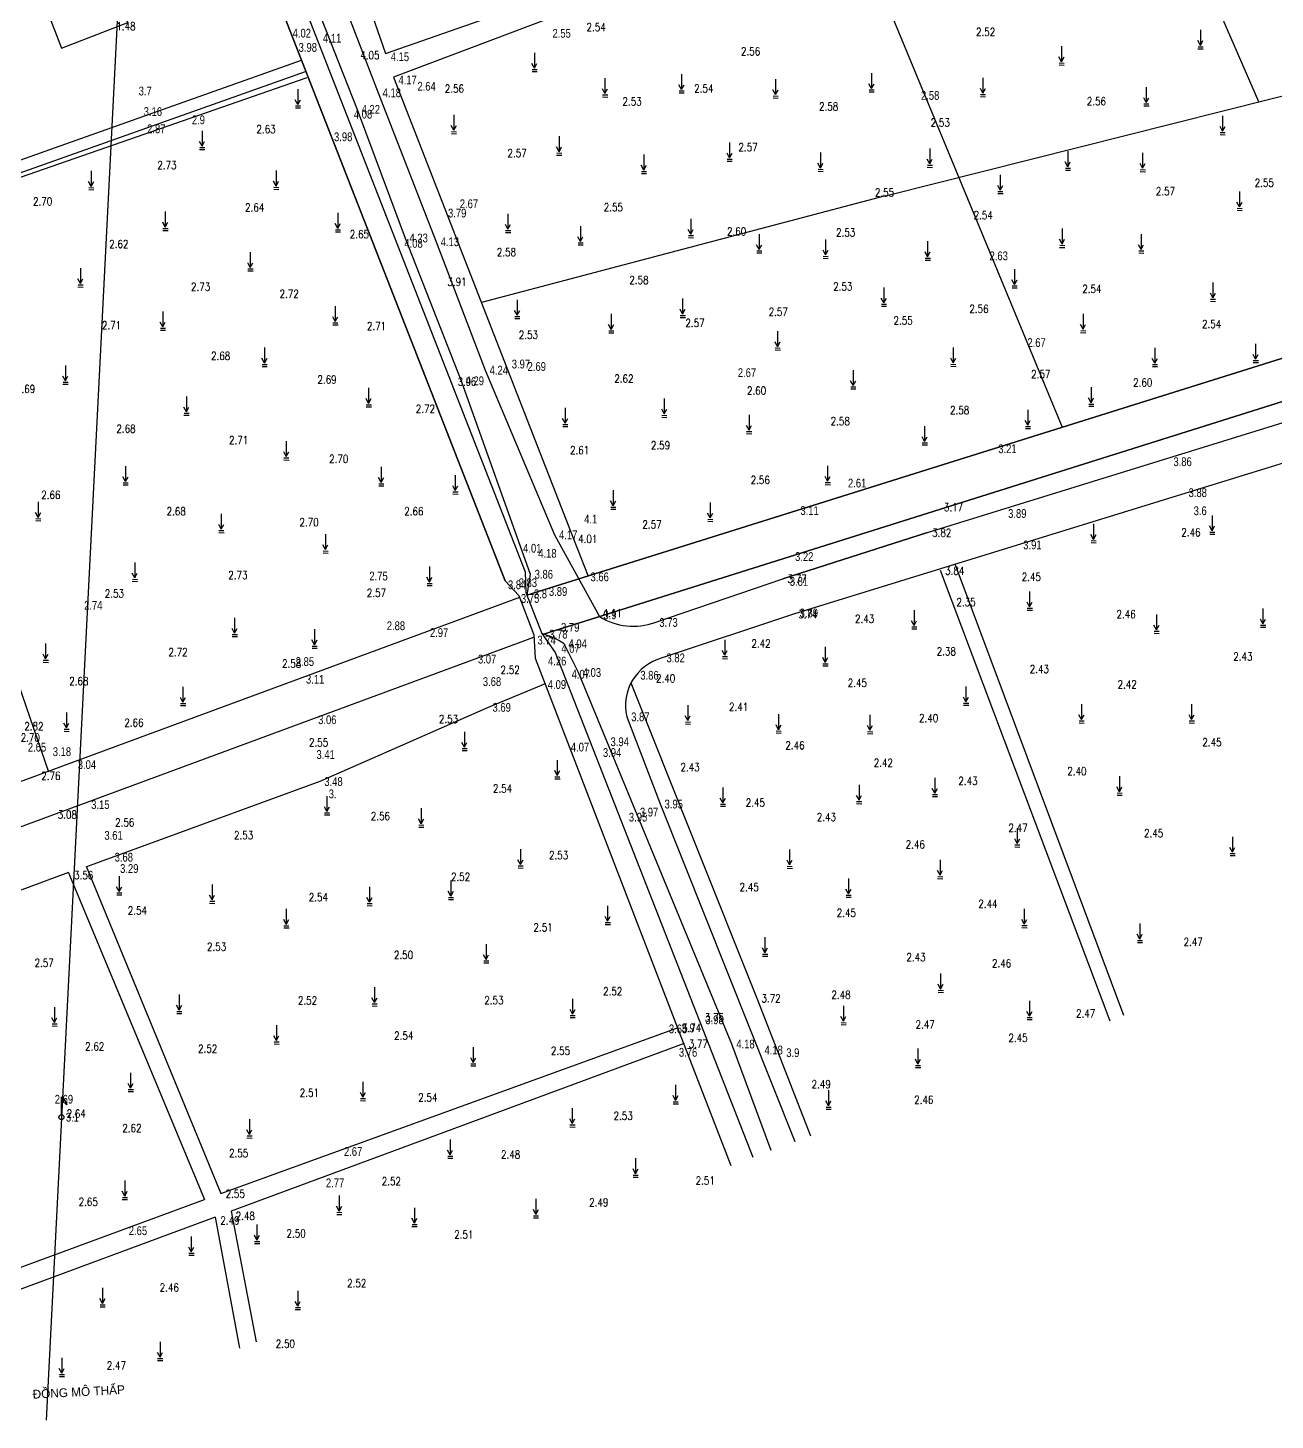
# Model space of a CAD drawing. Header units: metres. Extents: x 568068 to 569216, y 2065829 to 2066671.
# Drawn here: x 568620 to 568775.8, y 2065984.4 to 2066158.4 of the extents above; entities that cross this region are included whole.
import ezdxf
from ezdxf.enums import TextEntityAlignment as Align

# ---------------------------------------------------------------- set-up
doc = ezdxf.new("R2010")
doc.units = ezdxf.units.M
doc.layers.add('neS', color=250, linetype='TUONG_XAY')
doc.styles.add('COS', font='vnsimli.shx', dxfattribs={"width": 0.8, "height": 1.1})
doc.styles.add('DIADANH1', font='VHAVAN.TTF', dxfattribs={"height": 2.3})
doc.linetypes.add('TAL_N_P', pattern='A,0.5,[130,ltypeshp.shx,S=0.25,R=0,X=0,Y=-0.25],1,[130,ltypeshp.shx,S=0.5,R=0,X=0,Y=-0.5],0.5', length=2)
doc.linetypes.add('TAL_N_T', pattern='A,0.5,[130,ltypeshp.shx,S=0.25,R=0,X=0,Y=0.25],1,[130,ltypeshp.shx,S=0.5,R=0,X=0,Y=0.5],0.5', length=2)
doc.linetypes.add('TUONG_XAY', pattern='A,0.1,[130,ltypeshp.shx,S=0.15,R=-90,X=0,Y=0.12],0.05,[130,ltypeshp.shx,S=0.15,R=-90,X=-0.05,Y=0.24],0.01,[130,ltypeshp.shx,S=0.12,R=0,X=0.09,Y=0.12],0.01,[130,ltypeshp.shx,S=0.12,R=0,X=-0.22,Y=0.12],2.4', length=2.57)

# ---------------------------------------------------------------- blocks, each defined once
blk = doc.blocks.new('A$C4EFD3F85')
at = {"layer": 'neS'}
for p, q in [((0.7, 6.33), (1.4, 4.68)), ((1.4, 4.68), (1.43, 5.83)), ((1.43, 5.83), (2.21, 4.17)), ((2.21, 4.17), (2.2, 4.86))]:
    blk.add_line(p, q, dxfattribs=at)
for points in [[(0.7, 1.4), (0.7, 6.33)], [(2.21, 4.17), (1.79, 4.56)]]:
    blk.add_lwpolyline(points, dxfattribs=at)
blk.add_circle((0.7, 0.7), 0.7, dxfattribs=at)
blk = doc.blocks.new('A$C4FFE7273')
at = {"layer": 'neS'}
for points in [[(0.7, 5.24), (0.7, 0.95)], [(0.7, 0.95), (0, 2.28)], [(0.04, 0.03), (1.47, 0)], [(0.05, 0.59), (1.46, 0.57)], [(0.7, 0.95), (1.41, 2.28)]]:
    blk.add_lwpolyline(points, dxfattribs=at)

msp = doc.modelspace()

# ---------------------------------------------------------------- linework, layer by layer
at = {"layer": 'neS', "linetype": 'TAL_N_T'}
for p, q in [((568697.66, 2066164.39), (568665.66, 2066152.24)), ((568665.66, 2066152.24), (568688.12, 2066094.54)), ((568755.17, 2066034.26), (568733.96, 2066090.57)), ((568695.3, 2066076.52), (568711.02, 2066037.12)), ((568711.02, 2066037.12), (568717.73, 2066019.93)), ((568644.09, 2066012.7), (568701.1, 2066033.42)), ((568701.93, 2066031.44), (568645.38, 2066010.5)), ((568587.13, 2065991.76), (568642.04, 2066011.95)), ((568643.36, 2066009.75), (568589.08, 2065989.65))]:
    msp.add_line(p, q, dxfattribs=at)
at = {"layer": 'neS', "linetype": 'Continuous'}
for p, q in [((568655.18, 2066159.26), (568682.09, 2066090.41)), ((568655.18, 2066159.26), (568682.09, 2066090.41)), ((568679.59, 2066089.29), (568652.72, 2066158)), ((568652.72, 2066158), (568679.59, 2066089.29)), ((568679.59, 2066089.29), (568652.72, 2066158)), ((568652.72, 2066158), (568679.59, 2066089.29)), ((568732.34, 2066095.31), (568840.78, 2066128.88)), ((568850.63, 2066126.77), (568715.62, 2066085.13)), ((568850.63, 2066126.77), (568715.62, 2066085.13)), ((568732.34, 2066095.31), (568732.34, 2066095.31)), ((568732.34, 2066095.31), (568732.34, 2066095.31)), ((568732.34, 2066095.31), (568732.34, 2066095.31)), ((568732.34, 2066095.31), (568732.34, 2066095.31)), ((568682.09, 2066090.41), (568682.16, 2066087.82)), ((568682.09, 2066090.41), (568682.16, 2066087.82)), ((568682.09, 2066090.41), (568682.16, 2066087.82)), ((568682.09, 2066090.41), (568682.16, 2066087.82)), ((568679.59, 2066089.29), (568681.28, 2066087.43)), ((568679.59, 2066089.29), (568681.28, 2066087.43)), ((568679.59, 2066089.29), (568681.28, 2066087.43)), ((568679.59, 2066089.29), (568681.28, 2066087.43)), ((568681.38, 2066087.18), (568543.58, 2066036.33)), ((568681.28, 2066087.43), (568683.17, 2066082.52)), ((568681.28, 2066087.43), (568683.17, 2066082.52)), ((568681.28, 2066087.43), (568683.17, 2066082.52)), ((568681.28, 2066087.43), (568683.17, 2066082.52)), ((568682.16, 2066087.82), (568684.16, 2066082.7)), ((568682.16, 2066087.82), (568684.16, 2066082.7)), ((568682.16, 2066087.82), (568684.16, 2066082.7)), ((568682.16, 2066087.82), (568684.16, 2066082.7)), ((568545.56, 2066031.46), (568683.18, 2066082.24)), ((568683.17, 2066082.52), (568683.34, 2066079.6)), ((568683.17, 2066082.52), (568683.34, 2066079.6)), ((568683.17, 2066082.52), (568683.34, 2066079.6)), ((568683.17, 2066082.52), (568683.34, 2066079.6)), ((568684.16, 2066082.7), (568685.84, 2066080.34)), ((568684.16, 2066082.7), (568685.84, 2066080.34)), ((568684.16, 2066082.7), (568685.84, 2066080.34)), ((568684.16, 2066082.7), (568685.84, 2066080.34)), ((568685.84, 2066080.34), (568710.53, 2066017.25)), ((568685.84, 2066080.34), (568710.53, 2066017.25)), ((568683.34, 2066079.6), (568701.1, 2066033.42)), ((568683.34, 2066079.6), (568701.1, 2066033.42)), ((568683.34, 2066079.6), (568701.1, 2066033.42)), ((568683.34, 2066079.6), (568701.1, 2066033.42)), ((568701.1, 2066033.42), (568707.77, 2066016.22)), ((568701.1, 2066033.42), (568707.77, 2066016.22)), ((568701.1, 2066033.42), (568707.77, 2066016.22)), ((568701.1, 2066033.42), (568707.77, 2066016.22))]:
    msp.add_line(p, q, dxfattribs=at)
at = {"layer": 'neS', "linetype": 'TAL_N_P'}
for p, q in [((568599.34, 2066132.87), (568654.86, 2066152.19)), ((568756.87, 2066034.96), (568735.79, 2066091.35))]:
    msp.add_line(p, q, dxfattribs=at)
at = {"layer": 'neS', "linetype": 'TAL_N_T', "ltscale": 0.5}
msp.add_line((568688.12, 2066094.54), (568689.97, 2066089.88), dxfattribs=at)
msp.add_line((568688.12, 2066094.54), (568689.97, 2066089.88), dxfattribs=at)
at = {"layer": 'neS'}
for points in [[(568648.84, 2066500.43), (568634.22, 2066220.02), (568622.24, 2065984.38)], [(568773.71, 2066149.14), (568731.73, 2066245.76)], [(568773.71, 2066149.14), (568731.73, 2066245.76)], [(568721.6, 2066175.13), (568749.16, 2066108.47)], [(568727.1, 2066137.4), (568805.17, 2066157.07)], [(568727.1, 2066137.4), (568805.17, 2066157.07)], [(568727.1, 2066137.4), (568676.62, 2066124.08)], [(568727.1, 2066137.4), (568676.62, 2066124.08)]]:
    msp.add_lwpolyline(points, dxfattribs=at)
at = {"layer": 'neS', "linetype": 'Continuous'}
for points in [[(568632.88, 2066228.6), (568646.83, 2066194.1), (568653.03, 2066178.1), (568663.73, 2066150.28), (568670.99, 2066131.66), (568677.1, 2066115.61), (568685.77, 2066095.03), (568691.39, 2066084.83)], [(568625.84, 2066226.8), (568652.72, 2066158), (568625.84, 2066226.8), (568652.72, 2066158)], [(568625.84, 2066226.8), (568652.72, 2066158), (568625.84, 2066226.8), (568652.72, 2066158)], [(568633.17, 2066222.74), (568643.45, 2066193.57), (568650.17, 2066176.03), (568661.11, 2066148.21), (568667.09, 2066132.13), (568674.1, 2066114.28), (568682.72, 2066090.1), (568682.3, 2066087.47)], [(568682.3, 2066087.47), (568840.43, 2066137.12), (568682.3, 2066087.47), (568840.43, 2066137.12)], [(568842.12, 2066132.32), (568684.25, 2066082.58), (568842.12, 2066132.32), (568684.25, 2066082.58)], [(568842.12, 2066132.32), (568684.25, 2066082.58), (568842.12, 2066132.32), (568684.25, 2066082.58)], [(568714.27, 2066089.55), (568732.34, 2066095.31), (568714.27, 2066089.55), (568732.34, 2066095.31)], [(568714.27, 2066089.55), (568732.34, 2066095.31), (568714.27, 2066089.55), (568732.34, 2066095.31)], [(568698.3, 2066084.08), (568714.27, 2066089.55)], [(568715.62, 2066085.13), (568699.19, 2066079.65)], [(568712.81, 2066018.1), (568707.91, 2066031.39), (568688.73, 2066077.83), (568686.95, 2066081.41)], [(568694.78, 2066072.28), (568698.95, 2066061.39), (568715.75, 2066019.19)]]:
    msp.add_lwpolyline(points, dxfattribs=at)
at = {"layer": 'neS', "linetype": 'TAL_N_T'}
for points in [[(568709.37, 2066198.74), (568656.55, 2066178.48), (568664.66, 2066155.19), (568696.27, 2066166.26), (568717.78, 2066175.72), (568709.37, 2066198.74), (568709.37, 2066198.74), (568656.55, 2066178.48), (568664.66, 2066155.19), (568696.27, 2066166.26), (568717.78, 2066175.72), (568709.37, 2066198.74)], [(568468.59, 2066090.78), (568515.38, 2066103.93), (568546.48, 2066114.54), (568654.64, 2066152.95)], [(568599.34, 2066132.87), (568622.53, 2066065.42)], [(568684.58, 2066076.39), (568677.46, 2066073.47), (568656.45, 2066064.19), (568627.3, 2066053.53)], [(568625.06, 2066052.81), (568573.57, 2066033.7)], [(568627.25, 2066053.63), (568644.09, 2066012.7)], [(568645.38, 2066010.5), (568648.5, 2065994.16)]]:
    msp.add_lwpolyline(points, dxfattribs=at)
at = {"layer": 'neS'}
msp.add_lwpolyline([(568632.47, 2066159.07), (568629.16, 2066167.63), (568620.88, 2066164.43), (568624.19, 2066155.87)], close=True, dxfattribs=at)
at = {"layer": 'neS', "linetype": 'TAL_N_P'}
for points in [[(568468.19, 2066092.23), (568514.94, 2066105.36), (568545.99, 2066115.96), (568654.14, 2066154.36)], [(568625.06, 2066052.81), (568625.17, 2066052.51), (568642.04, 2066011.95)], [(568643.36, 2066009.75), (568646.41, 2065993.38)]]:
    msp.add_lwpolyline(points, dxfattribs=at)
at = {"layer": 'neS', "linetype": 'Continuous'}
for centre, radius, start, end in [((568695.61, 2066091.51), 7.91, 237.7243, 289.9368), ((568681.37, 2066073.04), 10.06, 56.3015, 73.8864), ((568700.79, 2066073.69), 6.17, 105.0001, 193.1639)]:
    msp.add_arc(centre, radius, start, end, dxfattribs=at)

# ---------------------------------------------------------------- block references
at = {"layer": 'neS', "linetype": 'Continuous', "xscale": 0.4499999999534339, "yscale": 0.4499999999534339, "zscale": 0.45}
for name, p in [('A$C4FFE7273', (568766.11, 2066155.77)), ('A$C4FFE7273', (568682.93, 2066152.93)), ('A$C4FFE7273', (568748.76, 2066153.74)), ('A$C4FFE7273', (568691.74, 2066149.75)), ('A$C4FFE7273', (568701.3, 2066150.26)), ('A$C4FFE7273', (568713.04, 2066149.62)), ('A$C4FFE7273', (568725.03, 2066150.38)), ('A$C4FFE7273', (568738.94, 2066149.79)), ('A$C4FFE7273', (568653.37, 2066148.38)), ('A$C4FFE7273', (568759.35, 2066148.64)), ('A$C4FFE7273', (568672.86, 2066145.16)), ('A$C4FFE7273', (568768.88, 2066145.04)), ('A$C4FFE7273', (568641.41, 2066143.18)), ('A$C4FFE7273', (568686, 2066142.49)), ('A$C4FFE7273', (568696.58, 2066140.19)), ('A$C4FFE7273', (568707.3, 2066141.72)), ('A$C4FFE7273', (568718.65, 2066140.45)), ('A$C4FFE7273', (568732.3, 2066140.96)), ('A$C4FFE7273', (568749.54, 2066140.61)), ('A$C4FFE7273', (568758.9, 2066140.41)), ('A$C4FFE7273', (568627.56, 2066138.16)), ('A$C4FFE7273', (568650.66, 2066138.2)), ('A$C4FFE7273', (568741.11, 2066137.68)), ('A$C4FFE7273', (568770.99, 2066135.58)), ('A$C4FFE7273', (568636.82, 2066133.07)), ('A$C4FFE7273', (568658.36, 2066132.9)), ('A$C4FFE7273', (568679.62, 2066132.8)), ('A$C4FFE7273', (568702.45, 2066132.17)), ('A$C4FFE7273', (568688.67, 2066131.27)), ('A$C4FFE7273', (568711, 2066130.26)), ('A$C4FFE7273', (568719.29, 2066129.58)), ('A$C4FFE7273', (568748.83, 2066130.95)), ('A$C4FFE7273', (568758.7, 2066130.25)), ('A$C4FFE7273', (568647.44, 2066128.02)), ('A$C4FFE7273', (568732.04, 2066129.36)), ('A$C4FFE7273', (568626.21, 2066126)), ('A$C4FFE7273', (568742.89, 2066125.89)), ('A$C4FFE7273', (568726.57, 2066123.59)), ('A$C4FFE7273', (568767.67, 2066124.21)), ('A$C4FFE7273', (568658.05, 2066121.27)), ('A$C4FFE7273', (568680.77, 2066122.06)), ('A$C4FFE7273', (568701.44, 2066122.19)), ('A$C4FFE7273', (568636.5, 2066120.6)), ('A$C4FFE7273', (568692.51, 2066120.28)), ('A$C4FFE7273', (568751.45, 2066120.29)), ('A$C4FFE7273', (568713.3, 2066118.12)), ('A$C4FFE7273', (568649.21, 2066116.07)), ('A$C4FFE7273', (568735.24, 2066116.08)), ('A$C4FFE7273', (568760.42, 2066116.06)), ('A$C4FFE7273', (568773.01, 2066116.56)), ('A$C4FFE7273', (568624.34, 2066113.85)), ('A$C4FFE7273', (568722.74, 2066113.27)), ('A$C4FFE7273', (568662.22, 2066111.03)), ('A$C4FFE7273', (568752.46, 2066111.11)), ('A$C4FFE7273', (568639.45, 2066109.98)), ('A$C4FFE7273', (568699.14, 2066109.71)), ('A$C4FFE7273', (568686.77, 2066108.56)), ('A$C4FFE7273', (568709.73, 2066107.67)), ('A$C4FFE7273', (568744.55, 2066108.31)), ('A$C4FFE7273', (568731.67, 2066106.27)), ('A$C4FFE7273', (568651.93, 2066104.38)), ('A$C4FFE7273', (568631.85, 2066101.26)), ('A$C4FFE7273', (568663.78, 2066101.16)), ('A$C4FFE7273', (568673.04, 2066100.13)), ('A$C4FFE7273', (568719.55, 2066101.3)), ('A$C4FFE7273', (568620.94, 2066096.79)), ('A$C4FFE7273', (568692.76, 2066098.24)), ('A$C4FFE7273', (568704.88, 2066096.71)), ('A$C4FFE7273', (568643.81, 2066095.3)), ('A$C4FFE7273', (568767.57, 2066095.11)), ('A$C4FFE7273', (568752.76, 2066094.04)), ('A$C4FFE7273', (568656.82, 2066092.75)), ('A$C4FFE7273', (568633, 2066089.21)), ('A$C4FFE7273', (568669.81, 2066088.7)), ('A$C4FFE7273', (568744.78, 2066085.61)), ('A$C4FFE7273', (568730.35, 2066083.27)), ('A$C4FFE7273', (568760.63, 2066082.72)), ('A$C4FFE7273', (568773.93, 2066083.48)), ('A$C4FFE7273', (568645.48, 2066082.31)), ('A$C4FFE7273', (568655.46, 2066080.87)), ('A$C4FFE7273', (568706.7, 2066079.55)), ('A$C4FFE7273', (568621.87, 2066079.09)), ('A$C4FFE7273', (568719.26, 2066078.66)), ('A$C4FFE7273', (568639.03, 2066073.69)), ('A$C4FFE7273', (568736.83, 2066073.73)), ('A$C4FFE7273', (568624.47, 2066070.47)), ('A$C4FFE7273', (568702.08, 2066071.38)), ('A$C4FFE7273', (568751.26, 2066071.51)), ('A$C4FFE7273', (568765.02, 2066071.51)), ('A$C4FFE7273', (568713.42, 2066070.25)), ('A$C4FFE7273', (568724.84, 2066070.17)), ('A$C4FFE7273', (568674.18, 2066068.07)), ('A$C4FFE7273', (568685.78, 2066064.53)), ('A$C4FFE7273', (568732.94, 2066062.32)), ('A$C4FFE7273', (568756, 2066062.5)), ('A$C4FFE7273', (568657.01, 2066060.03)), ('A$C4FFE7273', (568706.46, 2066061.11)), ('A$C4FFE7273', (568723.47, 2066061.43)), ('A$C4FFE7273', (568668.78, 2066058.5)), ('A$C4FFE7273', (568743.23, 2066056.01)), ('A$C4FFE7273', (568770.11, 2066054.94)), ('A$C4FFE7273', (568681.19, 2066053.39)), ('A$C4FFE7273', (568714.8, 2066053.34)), ('A$C4FFE7273', (568733.59, 2066052.05)), ('A$C4FFE7273', (568631.06, 2066050.02)), ('A$C4FFE7273', (568722.16, 2066049.73)), ('A$C4FFE7273', (568642.66, 2066048.97)), ('A$C4FFE7273', (568662.33, 2066048.68)), ('A$C4FFE7273', (568672.48, 2066049.45)), ('A$C4FFE7273', (568692.07, 2066046.31)), ('A$C4FFE7273', (568651.93, 2066045.91)), ('A$C4FFE7273', (568744.12, 2066045.93)), ('A$C4FFE7273', (568758.54, 2066044.08)), ('A$C4FFE7273', (568676.89, 2066041.53)), ('A$C4FFE7273', (568711.72, 2066042.37)), ('A$C4FFE7273', (568733.67, 2066037.84)), ('A$C4FFE7273', (568662.95, 2066036.14)), ('A$C4FFE7273', (568638.55, 2066035.21)), ('A$C4FFE7273', (568687.69, 2066034.69)), ('A$C4FFE7273', (568744.76, 2066034.44)), ('A$C4FFE7273', (568622.97, 2066033.64)), ('A$C4FFE7273', (568721.52, 2066033.8)), ('A$C4FFE7273', (568650.7, 2066031.39)), ('A$C4FFE7273', (568675.28, 2066028.65)), ('A$C4FFE7273', (568730.83, 2066028.46)), ('A$C4FFE7273', (568632.49, 2066025.44)), ('A$C4FFE7273', (568661.5, 2066024.31)), ('A$C4FFE7273', (568700.56, 2066023.92)), ('A$C4EFD3F85', (568623.85, 2066021.93)), ('A$C4FFE7273', (568719.65, 2066023.25)), ('A$C4FFE7273', (568687.66, 2066021.02)), ('A$C4FFE7273', (568647.32, 2066019.64)), ('A$C4FFE7273', (568672.39, 2066017.11)), ('A$C4FFE7273', (568695.56, 2066014.75)), ('A$C4FFE7273', (568631.75, 2066011.96)), ('A$C4FFE7273', (568658.54, 2066010.09)), ('A$C4FFE7273', (568683.11, 2066009.67)), ('A$C4FFE7273', (568667.93, 2066008.58)), ('A$C4FFE7273', (568648.27, 2066006.46)), ('A$C4FFE7273', (568640.07, 2066004.99)), ('A$C4FFE7273', (568628.98, 2065998.54)), ('A$C4FFE7273', (568653.36, 2065998.2)), ('A$C4FFE7273', (568636.16, 2065991.82)), ('A$C4FFE7273', (568623.89, 2065989.83))]:
    msp.add_blockref(name, p, dxfattribs=at)

# ---------------------------------------------------------------- texts
at = {"layer": 'neS', "linetype": 'Continuous', "style": 'COS', "width": 0.8}
for s, p in [('1.48', (568631.03, 2066158.1)), ('2.54', (568689.75, 2066157.99)), ('2.52', (568738.4, 2066157.38)), ('4.05', (568661.49, 2066154.47)), ('2.56', (568709.04, 2066154.96)), ('2.56', (568672.05, 2066150.3)), ('2.53', (568694.24, 2066148.7)), ('2.56', (568752.24, 2066148.72)), ('2.58', (568718.8, 2066148.07)), ('2.63', (568648.52, 2066145.24)), ('2.53', (568732.73, 2066146.05)), ('2.57', (568679.88, 2066142.24)), ('2.57', (568708.72, 2066142.98)), ('2.73', (568636.14, 2066140.74)), ('2.55', (568773.21, 2066138.53)), ('2.70', (568620.62, 2066136.2)), ('2.55', (568725.77, 2066137.33)), ('2.57', (568760.86, 2066137.47)), ('2.64', (568647.1, 2066135.44)), ('2.55', (568691.9, 2066135.47)), ('2.54', (568738.1, 2066134.48)), ('2.65', (568660.18, 2066132.1)), ('2.60', (568707.3, 2066132.45)), ('2.53', (568720.92, 2066132.32)), ('2.62', (568630.13, 2066130.88)), ('2.58', (568678.55, 2066129.86)), ('3.91', (568672.37, 2066126.15)), ('2.58', (568695.1, 2066126.38)), ('2.73', (568640.34, 2066125.54)), ('2.72', (568651.41, 2066124.66)), ('2.53', (568720.56, 2066125.57)), ('2.54', (568751.68, 2066125.26)), ('2.57', (568712.5, 2066122.4)), ('2.56', (568737.57, 2066122.77)), ('2.71', (568629.22, 2066120.72)), ('2.71', (568662.32, 2066120.63)), ('2.57', (568702.1, 2066121.01)), ('2.55', (568728.1, 2066121.32)), ('2.54', (568766.63, 2066120.88)), ('2.53', (568681.29, 2066119.53)), ('2.68', (568642.85, 2066116.9)), ('2.69', (568656.14, 2066113.94)), ('2.62', (568693.22, 2066114.05)), ('2.57', (568745.29, 2066114.61)), ('2.60', (568758.03, 2066113.57)), ('2.69', (568618.49, 2066112.76)), ('2.60', (568709.79, 2066112.55)), ('2.72', (568668.43, 2066110.29)), ('2.58', (568735.16, 2066110.12)), ('2.58', (568720.24, 2066108.73)), ('2.68', (568631.03, 2066107.8)), ('2.71', (568645.1, 2066106.37)), ('2.61', (568687.69, 2066105.11)), ('2.59', (568697.79, 2066105.72)), ('2.70', (568657.6, 2066104.02)), ('2.56', (568710.25, 2066101.39)), ('2.66', (568621.64, 2066099.52)), ('3.17', (568734.39, 2066097.99)), ('2.68', (568637.3, 2066097.47)), ('2.66', (568666.98, 2066097.48)), ('2.70', (568653.9, 2066096.11)), ('2.57', (568696.73, 2066095.83)), ('3.82', (568732.92, 2066094.79)), ('2.46', (568764.04, 2066094.84)), ('4.01', (568688.7, 2066094.02)), ('2.73', (568645, 2066089.5)), ('3.84', (568734.54, 2066090.05)), ('2.45', (568744.11, 2066089.27)), ('3.77', (568714.85, 2066089.03)), ('2.53', (568629.58, 2066087.2)), ('2.57', (568662.31, 2066087.28)), ('2.35', (568735.96, 2066086.12)), ('4.11', (568691.78, 2066084.76)), ('3.74', (568716.2, 2066084.61)), ('2.43', (568723.28, 2066084.04)), ('2.46', (568755.95, 2066084.61)), ('2.42', (568710.35, 2066080.95)), ('2.72', (568637.53, 2066079.88)), ('2.38', (568733.49, 2066079.97)), ('2.43', (568770.53, 2066079.31)), ('2.58', (568651.72, 2066078.44)), ('2.52', (568679.01, 2066077.65)), ('2.43', (568745.11, 2066077.76)), ('2.68', (568625.14, 2066076.25)), ('2.40', (568698.44, 2066076.58)), ('2.45', (568722.38, 2066076.02)), ('2.42', (568756.08, 2066075.84)), ('2.41', (568707.54, 2066073.02)), ('2.82', (568619.53, 2066070.6)), ('2.66', (568632.02, 2066071.05)), ('2.53', (568671.31, 2066071.51)), ('2.40', (568731.28, 2066071.63)), ('2.70', (568619.08, 2066069.19)), ('2.55', (568655.08, 2066068.58)), ('2.45', (568766.67, 2066068.6)), ('2.46', (568714.59, 2066068.22)), ('2.43', (568701.49, 2066065.5)), ('2.42', (568725.63, 2066066.05)), ('2.40', (568749.8, 2066064.99)), ('2.76', (568621.64, 2066064.41)), ('2.43', (568736.19, 2066063.77)), ('2.54', (568678.06, 2066062.82)), ('2.45', (568709.64, 2066061.06)), ('3.08', (568623.7, 2066059.56)), ('2.56', (568630.87, 2066058.59)), ('2.56', (568662.81, 2066059.38)), ('2.43', (568718.52, 2066059.26)), ('2.47', (568742.45, 2066057.91)), ('2.53', (568645.72, 2066056.98)), ('2.45', (568759.38, 2066057.24)), ('2.53', (568685.06, 2066054.49)), ('2.46', (568729.61, 2066055.84)), ('3.56', (568625.75, 2066051.99)), ('2.52', (568672.82, 2066051.78)), ('2.54', (568655.05, 2066049.23)), ('2.45', (568708.87, 2066050.5)), ('2.54', (568632.45, 2066047.57)), ('2.44', (568738.69, 2066048.42)), ('2.45', (568721, 2066047.29)), ('2.51', (568683.12, 2066045.47)), ('2.53', (568642.34, 2066043.05)), ('2.47', (568764.33, 2066043.65)), ('2.57', (568620.81, 2066041.03)), ('2.50', (568665.69, 2066042.02)), ('2.43', (568729.71, 2066041.75)), ('2.46', (568740.39, 2066040.97)), ('2.52', (568691.82, 2066037.48)), ('2.48', (568720.34, 2066037.05)), ('2.52', (568653.7, 2066036.33)), ('2.53', (568676.98, 2066036.36)), ('3.72', (568711.6, 2066036.6)), ('3.75', (568704.53, 2066034.21)), ('2.47', (568750.89, 2066034.7)), ('2.54', (568665.72, 2066031.94)), ('3.74', (568701.68, 2066032.9)), ('2.47', (568730.85, 2066033.32)), ('2.62', (568627.12, 2066030.59)), ('2.52', (568641.23, 2066030.31)), ('2.55', (568685.3, 2066030.05)), ('3.77', (568702.51, 2066030.92)), ('2.45', (568742.45, 2066031.66)), ('2.51', (568653.93, 2066024.8)), ('2.49', (568717.86, 2066025.86)), ('2.54', (568668.73, 2066024.2)), ('2.46', (568730.68, 2066023.92)), ('2.64', (568624.81, 2066022.19)), ('2.53', (568693.13, 2066021.92)), ('2.62', (568631.77, 2066020.38)), ('2.55', (568645.1, 2066017.25)), ('2.48', (568679.07, 2066017.07)), ('2.52', (568664.17, 2066013.74)), ('2.51', (568703.38, 2066013.82)), ('2.65', (568626.31, 2066011.16)), ('2.55', (568644.67, 2066012.18)), ('2.49', (568690.08, 2066011.1)), ('2.48', (568645.92, 2066009.4)), ('2.49', (568644.01, 2066008.82)), ('2.50', (568652.28, 2066007.22)), ('2.51', (568673.22, 2066007.07)), ('2.46', (568636.43, 2066000.45)), ('2.52', (568659.85, 2066000.99)), ('2.50', (568650.93, 2065993.43)), ('2.47', (568629.83, 2065990.72))]:
    msp.add_text(s, height=1, dxfattribs=at).set_placement(p)
at = {"layer": 'neS', "width": 0.8}
for s, p in [('4.02', (568653.04, 2066157.18)), ('2.55', (568685.5, 2066157.16)), ('3.98', (568653.79, 2066155.4)), ('4.11', (568656.83, 2066156.55)), ('4.15', (568665.3, 2066154.24)), ('4.17', (568666.26, 2066151.33)), ('2.64', (568668.63, 2066150.54)), ('3.7', (568633.81, 2066149.95)), ('4.18', (568664.28, 2066149.73)), ('2.58', (568731.53, 2066149.4)), ('3.16', (568634.44, 2066147.38)), ('4.08', (568660.69, 2066147.06)), ('4.22', (568661.66, 2066147.66)), ('2.87', (568634.87, 2066145.23)), ('2.9', (568640.45, 2066146.35)), ('3.98', (568658.21, 2066144.23)), ('3.79', (568672.45, 2066134.7)), ('2.67', (568673.92, 2066135.86)), ('4.08', (568667, 2066130.91)), ('4.23', (568667.64, 2066131.58)), ('4.13', (568671.54, 2066131.11)), ('2.63', (568740.09, 2066129.35)), ('2.67', (568744.82, 2066118.51)), ('3.97', (568680.41, 2066115.83)), ('2.69', (568682.39, 2066115.52)), ('3.96', (568673.68, 2066113.63)), ('4.29', (568674.65, 2066113.73)), ('4.24', (568677.65, 2066115.06)), ('2.67', (568708.65, 2066114.75)), ('3.21', (568741.18, 2066105.24)), ('3.86', (568763.06, 2066103.62)), ('2.61', (568722.41, 2066100.95)), ('3.88', (568764.95, 2066099.75)), ('4.1', (568689.45, 2066096.45)), ('3.11', (568716.47, 2066097.51)), ('3.89', (568742.41, 2066097.15)), ('3.6', (568765.58, 2066097.49)), ('4.17', (568686.32, 2066094.48)), ('4.01', (568681.83, 2066092.8)), ('3.91', (568744.3, 2066093.22)), ('4.18', (568683.72, 2066092.17)), ('3.22', (568715.8, 2066091.76)), ('2.75', (568662.63, 2066089.33)), ('3.86', (568683.27, 2066089.55)), ('3.66', (568690.25, 2066089.23)), ('3.84', (568679.94, 2066088.24)), ('2.83', (568681.28, 2066088.5)), ('3.89', (568685.05, 2066087.4)), ('3.81', (568715.14, 2066088.66)), ('2.74', (568627, 2066085.67)), ('3.75', (568681.56, 2066086.53)), ('3.8', (568683.18, 2066087.11)), ('3.9', (568691.86, 2066084.48)), ('3.89', (568716.37, 2066084.71)), ('2.88', (568664.8, 2066083.12)), ('2.97', (568670.19, 2066082.26)), ('3.79', (568686.57, 2066082.92)), ('3.73', (568698.85, 2066083.53)), ('3.74', (568683.62, 2066081.33)), ('3.78', (568685.09, 2066082.07)), ('4.04', (568687.5, 2066080.86)), ('2.85', (568653.43, 2066078.64)), ('3.07', (568676.19, 2066078.95)), ('4.26', (568684.94, 2066078.71)), ('4.26', (568684.94, 2066078.71)), ('4.26', (568684.94, 2066078.71)), ('4.26', (568684.94, 2066078.71)), ('4.26', (568684.94, 2066078.71)), ('4.26', (568684.94, 2066078.71)), ('4.07', (568686.61, 2066080.29)), ('3.82', (568699.74, 2066079.1)), ('4.07', (568687.89, 2066077.06)), ('4.03', (568689.28, 2066077.28)), ('3.86', (568696.47, 2066076.93)), ('3.11', (568654.71, 2066076.43)), ('3.68', (568676.8, 2066076.14)), ('4.09', (568684.91, 2066075.77)), ('3.69', (568678.01, 2066072.92)), ('3.87', (568695.33, 2066071.73)), ('3.06', (568656.23, 2066071.37)), ('3.94', (568692.75, 2066068.62)), ('2.65', (568619.97, 2066067.94)), ('3.18', (568623.08, 2066067.38)), ('3.41', (568656.02, 2066067.02)), ('4.07', (568687.79, 2066067.95)), ('3.94', (568691.8, 2066067.27)), ('3.04', (568626.2, 2066065.76)), ('3.48', (568657, 2066063.64)), ('3.', (568657.55, 2066062.1)), ('3.15', (568627.88, 2066060.76)), ('3.97', (568696.42, 2066059.83)), ('3.95', (568699.5, 2066060.83)), ('3.95', (568695.04, 2066059.2)), ('3.61', (568629.53, 2066056.92)), ('3.68', (568630.81, 2066054.19)), ('3.29', (568631.49, 2066052.77)), ('3.98', (568704.6, 2066033.87)), ('3.65', (568700.04, 2066032.73)), ('3.9', (568701.62, 2066032.84)), ('4.18', (568708.46, 2066030.84)), ('4.18', (568711.98, 2066030.09)), ('3.76', (568701.29, 2066029.8)), ('3.9', (568714.7, 2066029.76)), ('2.69', (568623.33, 2066023.94)), ('3.1', (568624.71, 2066021.7)), ('2.67', (568659.45, 2066017.4)), ('2.77', (568657.2, 2066013.49)), ('2.65', (568632.58, 2066007.51))]:
    msp.add_text(s, height=1.1, dxfattribs=at).set_placement(p)
at = {"layer": 'neS', "linetype": 'Continuous', "style": 'COS', "width": 0.8}
msp.add_text('2.54', height=1, dxfattribs=at).set_placement((568704.4, 2066150.32), align=Align.CENTER)
at = {"layer": 'neS', "style": 'DIADANH1'}
msp.add_text('®ång m« thÊp', height=1.1, rotation=3.0486, dxfattribs=at).set_placement((568620.6, 2065987.06))
msp.add_text('®ång m« thÊp', height=1.1, rotation=3.0486, dxfattribs=at).set_placement((568620.6, 2065987.06))

doc.saveas('drawing.dxf')
